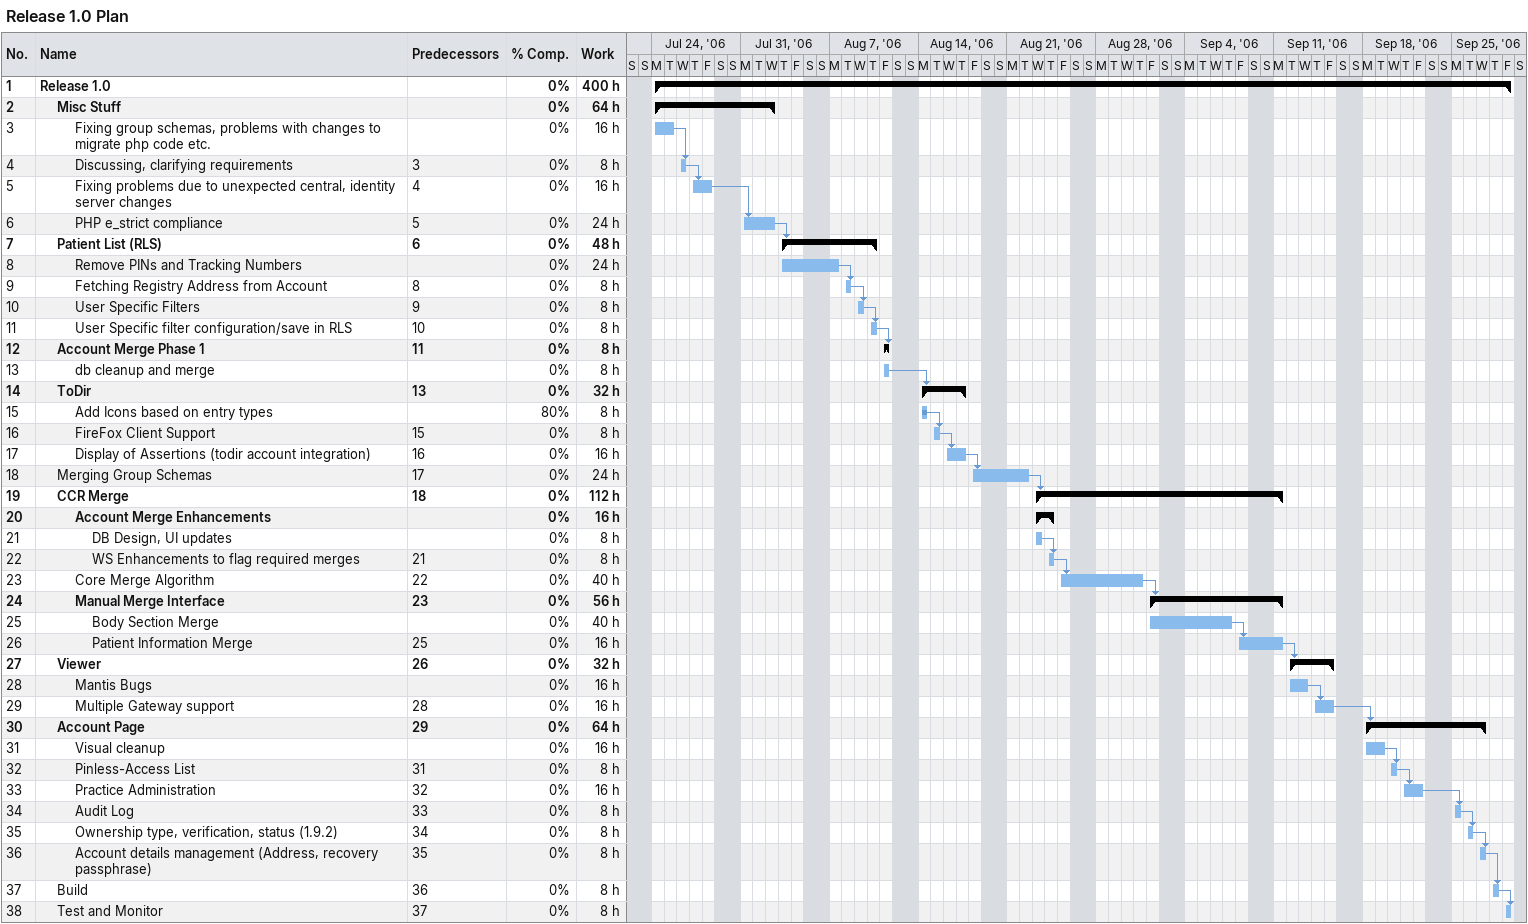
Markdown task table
Release 1.0 Plan

| ID | Level | Task | Start | Finish | Predecessors | % complete | Work (h) |
|---|---|---|---|---|---|---|---|
| 1 | 1 | **Release 1.0** | 2006-07-24 | 2006-09-29 |  | 0 | 400 |
| 2 | 2 | **Misc Stuff** | 2006-07-24 | 2006-08-02 |  | 0 | 64 |
| 3 | 3 | Fixing group schemas, problems with changes to migrate php code etc. | 2006-07-24 | 2006-07-25 |  | 0 | 16 |
| 4 | 3 | Discussing, clarifying requirements | 2006-07-26 | 2006-07-26 | 3 | 0 | 8 |
| 5 | 3 | Fixing problems due to unexpected central, identity server changes | 2006-07-27 | 2006-07-28 | 4 | 0 | 16 |
| 6 | 3 | PHP e_strict compliance | 2006-07-31 | 2006-08-02 | 5 | 0 | 24 |
| 7 | 2 | **Patient List (RLS)** | 2006-08-03 | 2006-08-10 | 6 | 0 | 48 |
| 8 | 3 | Remove PINs and Tracking Numbers | 2006-08-03 | 2006-08-07 |  | 0 | 24 |
| 9 | 3 | Fetching Registry Address from Account | 2006-08-08 | 2006-08-08 | 8 | 0 | 8 |
| 10 | 3 | User Specific Filters | 2006-08-09 | 2006-08-09 | 9 | 0 | 8 |
| 11 | 3 | User Specific filter configuration/save in RLS | 2006-08-10 | 2006-08-10 | 10 | 0 | 8 |
| 12 | 2 | **Account Merge Phase 1** | 2006-08-11 | 2006-08-11 | 11 | 0 | 8 |
| 13 | 3 | db cleanup and merge | 2006-08-11 | 2006-08-11 |  | 0 | 8 |
| 14 | 2 | **ToDir** | 2006-08-14 | 2006-08-17 | 13 | 0 | 32 |
| 15 | 3 | Add Icons based on entry types | 2006-08-14 | 2006-08-14 |  | 80 | 8 |
| 16 | 3 | FireFox Client Support | 2006-08-15 | 2006-08-15 | 15 | 0 | 8 |
| 17 | 3 | Display of Assertions (todir account integration) | 2006-08-16 | 2006-08-17 | 16 | 0 | 16 |
| 18 | 2 | Merging Group Schemas | 2006-08-18 | 2006-08-22 | 17 | 0 | 24 |
| 19 | 2 | **CCR Merge** | 2006-08-23 | 2006-09-11 | 18 | 0 | 112 |
| 20 | 3 | **Account Merge Enhancements** | 2006-08-23 | 2006-08-24 |  | 0 | 16 |
| 21 | 4 | DB Design, UI updates | 2006-08-23 | 2006-08-23 |  | 0 | 8 |
| 22 | 4 | WS Enhancements to flag required merges | 2006-08-24 | 2006-08-24 | 21 | 0 | 8 |
| 23 | 3 | Core Merge Algorithm | 2006-08-25 | 2006-08-31 | 22 | 0 | 40 |
| 24 | 3 | **Manual Merge Interface** | 2006-09-01 | 2006-09-11 | 23 | 0 | 56 |
| 25 | 4 | Body Section Merge | 2006-09-01 | 2006-09-07 |  | 0 | 40 |
| 26 | 4 | Patient Information Merge | 2006-09-08 | 2006-09-11 | 25 | 0 | 16 |
| 27 | 2 | **Viewer** | 2006-09-12 | 2006-09-15 | 26 | 0 | 32 |
| 28 | 3 | Mantis Bugs | 2006-09-12 | 2006-09-13 |  | 0 | 16 |
| 29 | 3 | Multiple Gateway support | 2006-09-14 | 2006-09-15 | 28 | 0 | 16 |
| 30 | 2 | **Account Page** | 2006-09-18 | 2006-09-27 | 29 | 0 | 64 |
| 31 | 3 | Visual cleanup | 2006-09-18 | 2006-09-19 |  | 0 | 16 |
| 32 | 3 | Pinless-Access List | 2006-09-20 | 2006-09-20 | 31 | 0 | 8 |
| 33 | 3 | Practice Administration | 2006-09-21 | 2006-09-22 | 32 | 0 | 16 |
| 34 | 3 | Audit Log | 2006-09-25 | 2006-09-25 | 33 | 0 | 8 |
| 35 | 3 | Ownership type, verification, status (1.9.2) | 2006-09-26 | 2006-09-26 | 34 | 0 | 8 |
| 36 | 3 | Account details management (Address, recovery passphrase) | 2006-09-27 | 2006-09-27 | 35 | 0 | 8 |
| 37 | 2 | Build | 2006-09-28 | 2006-09-28 | 36 | 0 | 8 |
| 38 | 2 | Test and Monitor | 2006-09-29 | 2006-09-29 | 37 | 0 | 8 |
